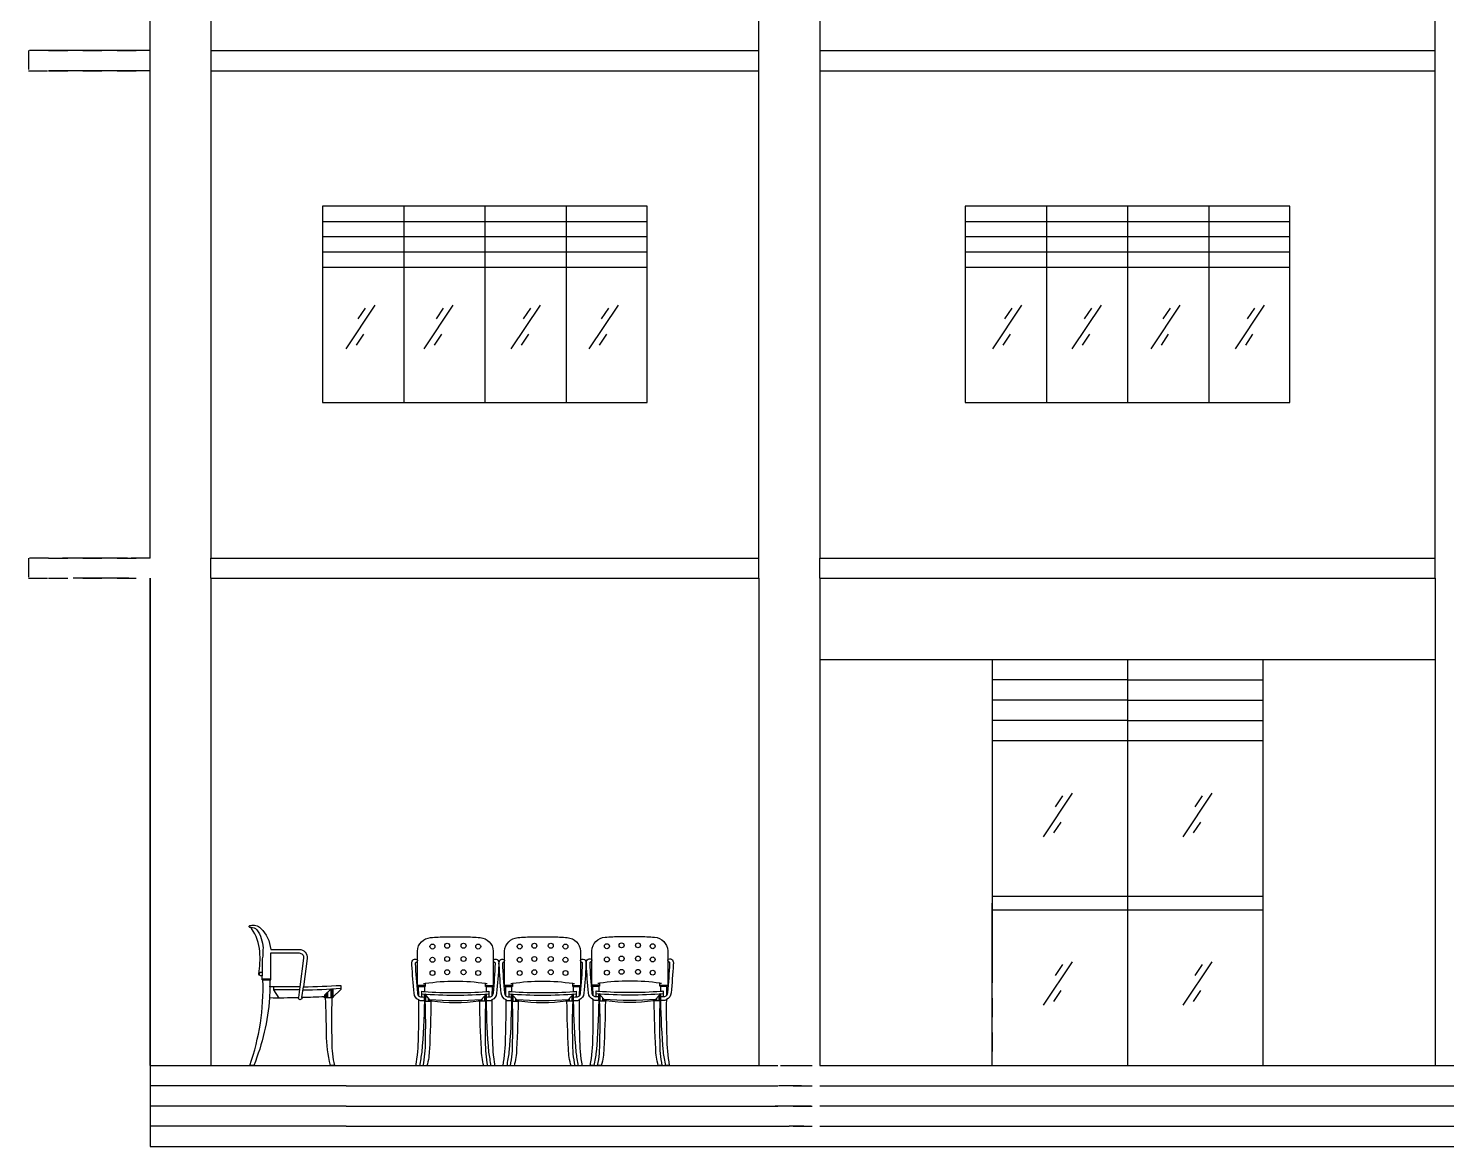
# Paper-space layout 'Layout1' of a CAD drawing. Header units: metres. Extents: x 7 to 253, y 11 to 187.
# Drawn here: x 7.4 to 63.4, y 99.5 to 143.6 of the extents above; entities that cross this region are included whole.
import ezdxf

# ---------------------------------------------------------------- set-up
doc = ezdxf.new("R2010")
doc.units = ezdxf.units.M
doc.linetypes.add('JIS_02_0.7', pattern=[1.35, 0.75, -0.6])
doc.layers.add('lines', color=7, linetype='JIS_02_0.7')

psp = doc.layouts.get("Layout1")

# ---------------------------------------------------------------- linework, layer by layer
for p, q in [((12.2501, 122.6814), (12.2501, 181.8896)), ((14.6505, 181.8896), (14.6505, 122.6814)), ((36.2534, 122.6814), (36.2534, 181.8896)), ((38.6538, 181.8896), (38.6538, 122.6814)), ((62.9238, 122.6814), (62.9238, 181.8896)), ((12.2501, 142.6842), (8.2496, 142.6842)), ((14.6505, 142.6842), (36.2534, 142.6842)), ((38.6538, 142.6842), (62.9238, 142.6842)), ((12.2501, 141.8841), (8.2496, 141.8841)), ((14.6505, 141.8841), (36.2534, 141.8841)), ((38.6538, 141.8841), (62.9238, 141.8841)), ((19.0511, 136.55), (19.0511, 128.8156)), ((31.8528, 136.55), (19.0511, 136.55)), ((22.2515, 136.55), (22.2515, 128.8156)), ((25.4519, 136.55), (25.4519, 128.8156)), ((28.6524, 136.55), (28.6524, 128.8156)), ((44.3879, 136.55), (44.3879, 128.8156)), ((57.1897, 136.55), (44.3879, 136.55)), ((47.5884, 136.55), (47.5884, 128.8156)), ((50.7888, 136.55), (50.7888, 128.8156)), ((53.9892, 136.55), (53.9892, 128.8156)), ((19.0511, 135.9499), (31.8528, 135.9499)), ((44.3879, 135.9499), (57.1897, 135.9499)), ((19.0511, 135.3499), (31.8528, 135.3499)), ((44.3879, 135.3499), (57.1897, 135.3499)), ((19.0511, 134.7498), (31.8528, 134.7498)), ((44.3879, 134.7498), (57.1897, 134.7498)), ((19.0511, 134.1497), (31.8528, 134.1497)), ((44.3879, 134.1497), (57.1897, 134.1497)), ((19.9778, 130.9279), (21.1249, 132.6437)), ((20.4589, 132.1082), (20.7457, 132.5372)), ((23.0547, 130.9279), (24.2018, 132.6437)), ((23.5358, 132.1082), (23.8226, 132.5372)), ((26.4925, 130.9279), (27.6396, 132.6437)), ((26.9737, 132.1082), (27.2604, 132.5372)), ((29.5663, 130.9279), (30.7135, 132.6437)), ((30.0475, 132.1082), (30.3343, 132.5372)), ((45.4748, 130.9279), (46.6219, 132.6437)), ((45.9559, 132.1082), (46.2427, 132.5372)), ((48.6096, 130.9279), (49.7567, 132.6437)), ((49.0907, 132.1082), (49.3775, 132.5372)), ((51.7172, 130.9279), (52.8644, 132.6437)), ((52.1984, 132.1082), (52.4852, 132.5372)), ((55.042, 130.9279), (56.1892, 132.6437)), ((55.5232, 132.1082), (55.81, 132.5372)), ((20.3846, 131.0772), (20.6713, 131.5062)), ((23.4615, 131.0772), (23.7483, 131.5062)), ((26.8993, 131.0772), (27.1861, 131.5062)), ((29.9731, 131.0772), (30.2599, 131.5062)), ((45.8815, 131.0772), (46.1683, 131.5062)), ((49.0164, 131.0772), (49.3031, 131.5062)), ((52.124, 131.0772), (52.4108, 131.5062)), ((55.4488, 131.0772), (55.7356, 131.5062)), ((19.0511, 128.8156), (28.6524, 128.8156)), ((44.3879, 128.8156), (53.9892, 128.8156)), ((11.3571, 122.6814), (9.0872, 122.6814)), ((14.6505, 122.6814), (36.2534, 122.6814)), ((14.6505, 121.8813), (14.6505, 122.6814)), ((14.6505, 122.6814), (36.2534, 122.6814)), ((36.2534, 121.8813), (36.2534, 122.6814)), ((38.6538, 122.6814), (62.9238, 122.6814)), ((38.6538, 121.8813), (38.6538, 122.6814)), ((38.6538, 122.6814), (62.9238, 122.6814)), ((62.9238, 121.8813), (62.9238, 122.6814)), ((11.408, 121.8813), (9.2195, 121.8813)), ((12.2501, 121.8813), (12.2501, 99.4782)), ((12.2501, 102.6787), (12.2501, 121.8813)), ((14.6505, 121.8813), (36.2534, 121.8813)), ((14.6505, 121.8813), (14.6505, 102.6787)), ((14.6505, 121.8813), (36.2534, 121.8813)), ((36.2534, 121.8813), (36.2534, 102.6787)), ((38.6538, 121.8813), (62.9238, 121.8813)), ((38.6538, 121.8813), (38.6538, 102.6787)), ((38.6538, 121.8813), (62.9238, 121.8813)), ((38.6538, 121.8813), (38.6538, 118.6809)), ((62.9238, 121.8813), (62.9238, 102.6787)), ((38.6538, 118.6809), (62.9238, 118.6809)), ((45.4547, 118.6809), (45.4547, 106.6792)), ((50.7888, 118.6809), (50.7888, 106.6792)), ((56.1229, 118.6809), (56.1229, 106.6792)), ((50.7888, 117.8808), (45.4547, 117.8808)), ((50.7888, 117.8808), (56.1229, 117.8808)), ((50.7888, 117.0807), (45.4547, 117.0807)), ((50.7888, 117.0807), (56.1229, 117.0807)), ((50.7888, 116.2805), (45.4547, 116.2805)), ((50.7888, 116.2805), (56.1229, 116.2805)), ((56.1229, 115.4804), (45.4547, 115.4804)), ((47.474, 111.6951), (48.6211, 113.4108)), ((47.9551, 112.8754), (48.2419, 113.3043)), ((52.9808, 111.6951), (54.128, 113.4108)), ((53.462, 112.8754), (53.7487, 113.3043)), ((47.8808, 111.8444), (48.1676, 112.2734)), ((53.3876, 111.8444), (53.6744, 112.2734)), ((45.4547, 109.3462), (56.1229, 109.3462)), ((45.4547, 102.6787), (45.4547, 109.0795)), ((45.4547, 108.8128), (56.1229, 108.8128)), ((47.474, 105.05), (48.6211, 106.7658)), ((47.9551, 106.2303), (48.2419, 106.6593)), ((50.7888, 106.6792), (50.7888, 102.6787)), ((52.9808, 105.05), (54.128, 106.7658)), ((53.462, 106.2303), (53.7487, 106.6593)), ((56.1229, 106.6792), (56.1229, 102.6787)), ((17.0133, 106.0831), (16.6621, 106.0831)), ((17.1124, 105.7781), (17.1124, 105.6576)), ((19.1311, 105.4448), (19.3947, 105.6956)), ((19.4148, 105.6971), (19.4148, 105.3384)), ((19.4361, 105.6988), (19.4361, 105.3384)), ((19.4503, 105.6999), (19.4503, 105.3738)), ((23.095, 105.8286), (22.7884, 105.8286)), ((25.4762, 105.8286), (25.7828, 105.8286)), ((26.5338, 105.8286), (26.2271, 105.8286)), ((28.9149, 105.8286), (29.2216, 105.8286)), ((29.9729, 105.8427), (29.6663, 105.8427)), ((32.3541, 105.8427), (32.6607, 105.8427)), ((17.1124, 105.6576), (17.3214, 105.3354)), ((18.1347, 105.6576), (17.1124, 105.6576)), ((19.1311, 105.4448), (19.1311, 105.3871)), ((19.1453, 105.4583), (19.1453, 105.3384)), ((19.1666, 105.4785), (19.1666, 105.3384)), ((19.4148, 105.3384), (19.1666, 105.3384)), ((19.202, 105.5123), (19.202, 105.3384)), ((19.2446, 105.5528), (19.2446, 105.3384)), ((19.3794, 105.681), (19.3794, 105.3384)), ((23.0624, 105.2089), (23.0624, 105.495)), ((23.0754, 105.2089), (23.0754, 105.4802)), ((23.095, 105.2089), (23.095, 105.4582)), ((23.095, 105.2089), (23.3233, 105.2089)), ((23.1211, 105.2089), (23.1211, 105.4287)), ((23.2255, 105.2089), (23.2255, 105.3109)), ((23.2646, 105.2089), (23.2646, 105.2737)), ((23.2972, 105.2089), (23.2972, 105.2717)), ((23.3233, 105.2089), (23.3233, 105.2701)), ((23.3429, 105.2089), (23.3429, 105.2689)), ((25.2283, 105.2089), (25.2283, 105.2689)), ((25.2478, 105.2089), (25.2478, 105.2701)), ((25.4762, 105.2089), (25.2478, 105.2089)), ((25.2739, 105.2089), (25.2739, 105.2717)), ((25.3066, 105.2089), (25.3066, 105.2737)), ((25.3457, 105.2089), (25.3457, 105.3109)), ((25.4501, 105.2089), (25.4501, 105.4287)), ((25.4762, 105.2089), (25.4762, 105.4582)), ((25.4958, 105.2089), (25.4958, 105.4802)), ((25.5088, 105.2089), (25.5088, 105.495)), ((25.5088, 105.2089), (25.5088, 105.495)), ((26.5011, 105.2089), (26.5011, 105.495)), ((26.5142, 105.2089), (26.5142, 105.4802)), ((26.5338, 105.2089), (26.5338, 105.4582)), ((26.5338, 105.2089), (26.7621, 105.2089)), ((26.5599, 105.2089), (26.5599, 105.4287)), ((26.6642, 105.2089), (26.6642, 105.3109)), ((26.7034, 105.2089), (26.7034, 105.2737)), ((26.736, 105.2089), (26.736, 105.2717)), ((26.7621, 105.2089), (26.7621, 105.2701)), ((26.7817, 105.2089), (26.7817, 105.2689)), ((28.667, 105.2089), (28.667, 105.2689)), ((28.6866, 105.2089), (28.6866, 105.2701)), ((28.9149, 105.2089), (28.6866, 105.2089)), ((28.7127, 105.2089), (28.7127, 105.2717)), ((28.7453, 105.2089), (28.7453, 105.2737)), ((28.7845, 105.2089), (28.7845, 105.3109)), ((28.8889, 105.2089), (28.8889, 105.4287)), ((28.9149, 105.2089), (28.9149, 105.4582)), ((28.9345, 105.2089), (28.9345, 105.4802)), ((28.9476, 105.2089), (28.9476, 105.495)), ((28.9476, 105.2089), (28.9476, 105.495)), ((29.9403, 105.2229), (29.9403, 105.509)), ((29.9533, 105.2229), (29.9533, 105.4943)), ((29.9729, 105.2229), (29.9729, 105.4722)), ((29.9729, 105.2229), (30.2012, 105.2229)), ((29.999, 105.2229), (29.999, 105.4428)), ((30.1034, 105.2229), (30.1034, 105.325)), ((30.1425, 105.2229), (30.1425, 105.2878)), ((30.1751, 105.2229), (30.1751, 105.2857)), ((30.2012, 105.2229), (30.2012, 105.2842)), ((30.2208, 105.2229), (30.2208, 105.283)), ((32.1062, 105.2229), (32.1062, 105.283)), ((32.1258, 105.2229), (32.1258, 105.2842)), ((32.3541, 105.2229), (32.1258, 105.2229)), ((32.1519, 105.2229), (32.1519, 105.2857)), ((32.1845, 105.2229), (32.1845, 105.2878)), ((32.2236, 105.2229), (32.2236, 105.325)), ((32.328, 105.2229), (32.328, 105.4428)), ((32.3541, 105.2229), (32.3541, 105.4722)), ((32.3737, 105.2229), (32.3737, 105.4943)), ((32.3867, 105.2229), (32.3867, 105.509)), ((32.3867, 105.2229), (32.3867, 105.509)), ((47.8808, 105.1994), (48.1676, 105.6283)), ((53.3876, 105.1994), (53.6744, 105.6283)), ((12.2501, 102.6787), (36.2534, 102.6787)), ((37.1087, 102.6787), (37.8327, 102.6787)), ((38.6538, 102.6787), (62.9238, 102.6787)), ((62.7535, 102.6768), (62.8477, 102.6768)), ((19.9845, 101.8785), (12.2501, 101.8785)), ((19.9845, 101.8785), (36.2534, 101.8785)), ((37.94, 101.8785), (37.0282, 101.8785)), ((38.6538, 101.8785), (65.3241, 101.8785)), ((19.9845, 101.0784), (12.2501, 101.0784)), ((19.9845, 101.0784), (36.2534, 101.0784)), ((38.3154, 101.0784), (36.8942, 101.0784)), ((65.3241, 101.0784), (38.6538, 101.0784)), ((19.9845, 100.2783), (12.2501, 100.2783)), ((19.9845, 100.2783), (36.2534, 100.2783)), ((36.9478, 100.2783), (37.4536, 100.2783)), ((38.0204, 100.2783), (37.4536, 100.2783)), ((38.6538, 100.2783), (65.3241, 100.2783)), ((12.2501, 99.4782), (38.6538, 99.4782)), ((38.6538, 99.4782), (62.9238, 99.4782)), ((62.9238, 99.4782), (89.3275, 99.4782))]:
    psp.add_line(p, q)
for points in [[(28.6524, 128.8156), (31.8528, 128.8156), (31.8528, 136.55)], [(53.9892, 128.8156), (57.1897, 128.8156), (57.1897, 136.55)], [(16.6976, 106.0476), (16.978, 106.0476)], [(18.2375, 105.3516), (18.2935, 105.777)], [(22.834, 105.796), (23.0624, 105.796)], [(25.5088, 105.796), (25.7371, 105.796)], [(26.2728, 105.796), (26.5011, 105.796)], [(28.9476, 105.796), (29.1759, 105.796)], [(29.712, 105.8101), (29.9403, 105.8101)], [(32.3867, 105.8101), (32.615, 105.8101)], [(23.3559, 105.2089), (23.3559, 105.2682)], [(25.2152, 105.2089), (25.2152, 105.2682)], [(26.7947, 105.2089), (26.7947, 105.2682)], [(28.654, 105.2089), (28.654, 105.2682)], [(30.2339, 105.2229), (30.2339, 105.2822)], [(32.0931, 105.2229), (32.0931, 105.2822)]]:
    psp.add_lwpolyline(points)
for points in [[(17.006, 107.2546), (18.124, 107.2546, -0.4530941), (18.4405, 106.8938), (18.2935, 105.777, 0.009646), (19.7695, 105.8349), (19.7695, 105.6717), (19.4503, 105.3738), (19.4503, 105.3384), (19.4148, 105.3384, 0.0096996), (19.4141, 103.5944, 0.0600905), (19.5212, 102.6787), (19.3652, 102.6787, -0.0604269), (19.2031, 103.9212, 0.0127658), (19.1666, 105.3384), (19.1311, 105.3384), (19.1311, 105.3871), (19.1311, 105.3871, -0.0056073), (18.2375, 105.3516), (18.235, 105.3327, -0.9697383), (18.0939, 105.3469, -0.0109998), (16.9558, 105.338, -0.0784548), (16.3378, 102.6787), (16.1817, 102.6787, 0.0930221), (16.6976, 106.0476), (16.6621, 106.0476), (16.6621, 106.0476), (16.6621, 106.2166), (16.6005, 106.2166, -0.3766521), (16.541, 106.2798, 0.0512828), (16.5771, 107.1674, 0.1410982), (16.2469, 108.073, -0.204985), (16.2261, 108.1243, 0.0372516), (16.1801, 108.1194, -0.6906975), (16.167, 108.1789, -0.0983772), (16.2027, 108.1958, -0.2719154), (16.6081, 108.0878, -0.1736173)], [(25.5088, 105.796), (25.4762, 105.796), (25.4762, 105.9035, 0.0346295), (24.2856, 105.9917, 0.0346295), (23.095, 105.9035), (23.095, 105.796), (23.0624, 105.796), (23.0624, 105.5928, 0.0365716), (25.5088, 105.5928)], [(28.9476, 105.796), (28.9149, 105.796), (28.9149, 105.9035, 0.0346295), (27.7244, 105.9917, 0.0346295), (26.5338, 105.9035), (26.5338, 105.796), (26.5011, 105.796), (26.5011, 105.5928, 0.0365716), (28.9476, 105.5928)], [(32.3867, 105.8101), (32.3541, 105.8101), (32.3541, 105.9176, 0.0346295), (31.1635, 106.0058, 0.0346295), (29.9729, 105.9176), (29.9729, 105.8101), (29.9403, 105.8101), (29.9403, 105.6069, 0.0365716), (32.3867, 105.6069)]]:
    psp.add_lwpolyline(points, format="xyb", close=True)
for points in [[(16.2261, 108.1243, -0.2114056), (16.4595, 108.0299, -0.1386012), (16.7027, 107.3111, 0.0092944), (16.6892, 106.9871, 0.0288353), (16.6621, 106.7712), (16.6621, 106.2166)], [(23.3559, 105.2089), (23.3233, 105.2089, -0.0111482), (23.2608, 103.3251, -0.071678), (23.1606, 102.6646), (23.0171, 102.6646, 0.0559246), (23.1045, 103.6207, 0.0192612), (23.095, 105.2089), (23.095, 105.2089), (23.095, 105.2089), (23.0624, 105.2089, -0.3978215), (23.0624, 105.2089), (23.0624, 105.2089, -0.0178732), (22.9598, 103.2067, -0.0113127), (22.8718, 102.6646), (22.7283, 102.6646, 0.0426177), (22.8297, 103.7834, 0.0112653), (22.8439, 105.2594, -0.7929447), (22.8439, 105.2594, -0.2846197), (22.6577, 105.5251, -0.0123509), (22.5741, 106.6431, -0.1640922), (22.5825, 106.7906, -0.3405957), (22.7228, 106.8724, -0.8576842), (22.7374, 106.7375, 0.4565013), (22.7054, 106.7005, 0.0158246), (22.7879, 105.5349, 0.1904521), (22.841, 105.4157, 0.3177293), (22.841, 105.4157), (22.834, 105.796), (22.834, 105.796), (22.7884, 105.796), (22.7884, 107.1883, -0.3777867), (23.3103, 107.7187, -0.0101935), (23.9137, 107.7531), (24.2856, 107.7531), (24.6575, 107.7531, -0.0101935), (25.2609, 107.7187, -0.3777867), (25.7828, 107.1883), (25.7828, 105.796), (25.7371, 105.796), (25.7371, 105.796), (25.7302, 105.4157, 0.7612685), (25.7302, 105.4157, 0.1904521), (25.7833, 105.5349, 0.0158246), (25.8658, 106.7005, 0.4565013), (25.8338, 106.7375, -0.8576842), (25.8483, 106.8724, -0.3405957), (25.9887, 106.7906, -0.1640922), (25.9971, 106.6431, -0.0123509), (25.9135, 105.5251, -0.2846197), (25.7273, 105.2594), (25.7273, 105.2594, 0.0112653), (25.7415, 103.7834, 0.0426177), (25.8429, 102.6646), (25.6993, 102.6646, -0.0113127), (25.6114, 103.2067, -0.0178732), (25.5088, 105.2089), (25.4762, 105.2089, 0.0192612), (25.4667, 103.6207, 0.0559246), (25.5541, 102.6646), (25.4106, 102.6646, -0.071678), (25.3104, 103.3251, -0.0111482), (25.2478, 105.2089), (25.2152, 105.2089, -0.0701754), (23.3559, 105.2089)], [(26.7946, 105.2089), (26.7621, 105.2089, -0.0111482), (26.6996, 103.3251, -0.071678), (26.5994, 102.6646), (26.4558, 102.6646, 0.0559246), (26.5432, 103.6207, 0.0192612), (26.5338, 105.2089), (26.5338, 105.2089), (26.5338, 105.2089), (26.5011, 105.2089, -0.3978215), (26.5011, 105.2089), (26.5011, 105.2089, -0.0178732), (26.3986, 103.2067, -0.0113127), (26.3106, 102.6646), (26.1671, 102.6646, 0.0426177), (26.2685, 103.7834, 0.0112653), (26.2827, 105.2594, -0.7929447), (26.2827, 105.2594, -0.2846197), (26.0965, 105.5251, -0.0123509), (26.0129, 106.6431, -0.1640922), (26.0213, 106.7906, -0.3405957), (26.1616, 106.8724, -0.8576842), (26.1762, 106.7375, 0.4565013), (26.1442, 106.7005, 0.0158246), (26.2266, 105.5349, 0.1904521), (26.2798, 105.4157, 0.3177293), (26.2798, 105.4157), (26.2728, 105.796), (26.2728, 105.796), (26.2271, 105.796), (26.2271, 107.1883, -0.3777867), (26.7491, 107.7187, -0.0101935), (27.3525, 107.7531), (27.7244, 107.7531), (28.0963, 107.7531, -0.0101935), (28.6997, 107.7187, -0.3777867), (29.2216, 107.1883), (29.2216, 105.796), (29.1759, 105.796), (29.1759, 105.796), (29.1689, 105.4157, 0.7612685), (29.1689, 105.4157, 0.1904521), (29.2221, 105.5349, 0.0158246), (29.3045, 106.7005, 0.4565013), (29.2725, 106.7375, -0.8576842), (29.2871, 106.8724, -0.3405957), (29.4274, 106.7906, -0.1640922), (29.4358, 106.6431, -0.0123509), (29.3522, 105.5251, -0.2846197), (29.1661, 105.2594), (29.1661, 105.2594, 0.0112653), (29.1802, 103.7834, 0.0426177), (29.2816, 102.6646), (29.1381, 102.6646, -0.0113127), (29.0502, 103.2067, -0.0178732), (28.9476, 105.2089), (28.9149, 105.2089, 0.0192612), (28.9055, 103.6207, 0.0559246), (28.9929, 102.6646), (28.8494, 102.6646, -0.071678), (28.7491, 103.3251, -0.0111482), (28.6866, 105.2089), (28.654, 105.2089, -0.0701754), (26.7947, 105.2089)], [(30.2338, 105.2229), (30.2012, 105.2229, -0.0111482), (30.1387, 103.3392, -0.071678), (30.0385, 102.6787), (29.895, 102.6787, 0.0559246), (29.9824, 103.6347, 0.0192612), (29.9729, 105.2229), (29.9729, 105.2229), (29.9729, 105.2229), (29.9403, 105.2229, -0.3978215), (29.9403, 105.2229), (29.9403, 105.2229, -0.0178732), (29.8377, 103.2208, -0.0113127), (29.7497, 102.6787), (29.6062, 102.6787, 0.0426177), (29.7076, 103.7975, 0.0112653), (29.7218, 105.2735, -0.7929447), (29.7218, 105.2735, -0.2846197), (29.5356, 105.5392, -0.0123509), (29.452, 106.6571, -0.1640922), (29.4604, 106.8047, -0.3405957), (29.6008, 106.8865, -0.8576842), (29.6153, 106.7516, 0.4565013), (29.5833, 106.7146, 0.0158246), (29.6658, 105.549, 0.1904521), (29.7189, 105.4297, 0.3177293), (29.7189, 105.4297), (29.712, 105.8101), (29.712, 105.8101), (29.6663, 105.8101), (29.6663, 107.2023, -0.3777867), (30.1882, 107.7327, -0.0101935), (30.7916, 107.7672), (31.1635, 107.7672), (31.5354, 107.7672, -0.0101935), (32.1388, 107.7327, -0.3777867), (32.6607, 107.2023), (32.6607, 105.8101), (32.615, 105.8101), (32.615, 105.8101), (32.6081, 105.4297, 0.7612685), (32.6081, 105.4297, 0.1904521), (32.6612, 105.549, 0.0158246), (32.7437, 106.7146, 0.4565013), (32.7117, 106.7516, -0.8576842), (32.7262, 106.8865, -0.3405957), (32.8666, 106.8047, -0.1640922), (32.875, 106.6571, -0.0123509), (32.7914, 105.5392, -0.2846197), (32.6052, 105.2735), (32.6052, 105.2735, 0.0112653), (32.6194, 103.7975, 0.0426177), (32.7208, 102.6787), (32.5773, 102.6787, -0.0113127), (32.4893, 103.2208, -0.0178732), (32.3867, 105.2229), (32.3541, 105.2229, 0.0192612), (32.3446, 103.6347, 0.0559246), (32.432, 102.6787), (32.2885, 102.6787, -0.071678), (32.1883, 103.3392, -0.0111482), (32.1258, 105.2229), (32.0931, 105.2229, -0.0701754), (30.2339, 105.2229)], [(16.978, 106.0476), (17.0134, 106.0476, -0.0018169), (17.0134, 107.1127), (18.124, 107.1127, -0.4530941), (18.2998, 106.9123), (18.1505, 105.7781), (16.9764, 105.7781, 0.0076981), (16.978, 106.0476)], [(16.6621, 106.343), (16.6005, 106.343, 0.3766521), (16.541, 106.2798)], [(16.9764, 105.7781, -0.0125846), (16.9558, 105.338, -0.0125846)], [(18.1505, 105.7781), (18.0943, 105.3513, 0.0153633), (18.0939, 105.3469, 0.0153633)], [(23.0624, 105.3631, -0.0006216), (22.9495, 105.3657, -0.1731508), (22.841, 105.4157, -0.1731508)], [(22.8439, 105.2594, 0.0830959), (22.9427, 105.2353, 0.0006571), (23.0624, 105.2326)], [(22.9645, 105.3653), (22.9645, 105.6003, 0.0014651), (23.0624, 105.5928, 0.0012601)], [(23.0624, 105.495), (23.2581, 105.2741, 0.031746), (25.3131, 105.2741), (25.5088, 105.495)], [(25.5088, 105.5928, 0.0014651), (25.6067, 105.6003), (25.6067, 105.3653)], [(25.7302, 105.4157, -0.1731508), (25.6217, 105.3657, -0.0006216), (25.5088, 105.3631)], [(25.5088, 105.2326, 0.0006571), (25.6285, 105.2353, 0.0830959), (25.7273, 105.2594, 0.0830959)], [(26.5011, 105.3631, -0.0006216), (26.3882, 105.3657, -0.1731508), (26.2798, 105.4157, -0.1731508)], [(26.2827, 105.2594, 0.0830959), (26.3815, 105.2353, 0.0006571), (26.5011, 105.2326)], [(26.4033, 105.3653), (26.4033, 105.6003, 0.0014651), (26.5011, 105.5928, 0.0012601)], [(26.5011, 105.495), (26.6969, 105.2741, 0.031746), (28.7519, 105.2741), (28.9476, 105.495)], [(28.9476, 105.5928, 0.0014651), (29.0454, 105.6003), (29.0454, 105.3653)], [(29.1689, 105.4157, -0.1731508), (29.0605, 105.3657, -0.0006216), (28.9476, 105.3631)], [(28.9476, 105.2326, 0.0006571), (29.0673, 105.2353, 0.0830959), (29.1661, 105.2594, 0.0830959)], [(29.9403, 105.3772, -0.0006216), (29.8274, 105.3797, -0.1731508), (29.7189, 105.4297, -0.1731508)], [(29.7218, 105.2735, 0.0830959), (29.8206, 105.2494, 0.0006571), (29.9403, 105.2467)], [(29.8424, 105.3794), (29.8424, 105.6144, 0.0014651), (29.9403, 105.6069, 0.0012601)], [(29.9403, 105.509), (30.136, 105.2882, 0.031746), (32.191, 105.2882), (32.3867, 105.509)], [(32.3867, 105.6069, 0.0014651), (32.4846, 105.6144), (32.4846, 105.3794)], [(32.6081, 105.4297, -0.1731508), (32.4996, 105.3797, -0.0006216), (32.3867, 105.3772)], [(32.3867, 105.2467, 0.0006571), (32.5064, 105.2494, 0.0830959), (32.6052, 105.2735, 0.0830959)]]:
    psp.add_lwpolyline(points, format="xyb")
for points in [[(25.7302, 105.4157), (25.7302, 105.4157)], [(29.1689, 105.4157), (29.1689, 105.4157)], [(32.6081, 105.4297), (32.6081, 105.4297)]]:
    psp.add_lwpolyline(points, close=True)
for centre in [(23.3834, 107.3654), (23.9625, 107.398), (24.6087, 107.398), (25.1878, 107.3654), (26.8221, 107.3654), (27.4013, 107.398), (28.0474, 107.398), (28.6266, 107.3654), (30.2613, 107.3795), (30.8404, 107.4121), (31.4866, 107.4121), (32.0657, 107.3795), (23.3834, 106.8435), (23.9625, 106.8761), (24.6087, 106.8761), (25.1878, 106.8435), (26.8221, 106.8435), (27.4013, 106.8761), (28.0474, 106.8761), (28.6266, 106.8435), (30.2613, 106.8576), (30.8404, 106.8902), (31.4866, 106.8902), (32.0657, 106.8576), (23.3834, 106.3216), (23.9625, 106.3542), (24.6087, 106.3542), (25.1878, 106.3216), (26.8221, 106.3216), (27.4013, 106.3542), (28.0474, 106.3542), (28.6266, 106.3216), (30.2613, 106.3357), (30.8404, 106.3683), (31.4866, 106.3683), (32.0657, 106.3357)]:
    psp.add_circle(centre, 0.0979)
for centre, radius, start, end in [((18.137, 124.1704), 18.514, 270.43531, 275.05861), ((24.3263, 97.3627), 8.6291, 98.20332, 98.64121), ((24.2449, 97.3627), 8.6291, 81.35879, 81.79668), ((27.765, 97.3627), 8.6291, 98.20332, 98.64121), ((27.6837, 97.3627), 8.6291, 81.35879, 81.79668), ((31.2042, 97.3768), 8.6291, 98.20332, 98.64121), ((31.1228, 97.3768), 8.6291, 81.35879, 81.79668), ((24.2856, 122.1961), 16.7458, 265.47528, 274.52472), ((27.7244, 122.1961), 16.7458, 265.47528, 274.52472), ((31.1635, 122.2102), 16.7458, 265.47528, 274.52472)]:
    psp.add_arc(centre, radius, start, end)
at = {"layer": 'lines'}
for p, q in [((7.4495, 142.6842), (7.4495, 141.8841)), ((7.4495, 122.6814), (7.4495, 121.8813)), ((45.4547, 106.6792), (45.4547, 102.6787)), ((36.2534, 102.6787), (38.6538, 102.6787)), ((62.9238, 102.6787), (65.3241, 102.6787)), ((36.2534, 101.8785), (38.6538, 101.8785)), ((36.2534, 101.0784), (38.6538, 101.0784)), ((36.2534, 100.2783), (38.6538, 100.2783))]:
    psp.add_line(p, q, dxfattribs=at)
for points in [[(8.2496, 142.6842), (12.2501, 142.6842), (8.2496, 142.6842), (7.4495, 142.6842)], [(7.4495, 141.8841), (8.2496, 141.8841), (12.2501, 141.8841)], [(8.2496, 122.6814), (12.2501, 122.6814), (8.2496, 122.6814), (7.4495, 122.6814)], [(7.4495, 121.8813), (8.2496, 121.8813), (12.2501, 121.8813)]]:
    psp.add_lwpolyline(points, dxfattribs=at)

doc.saveas('drawing.dxf')
